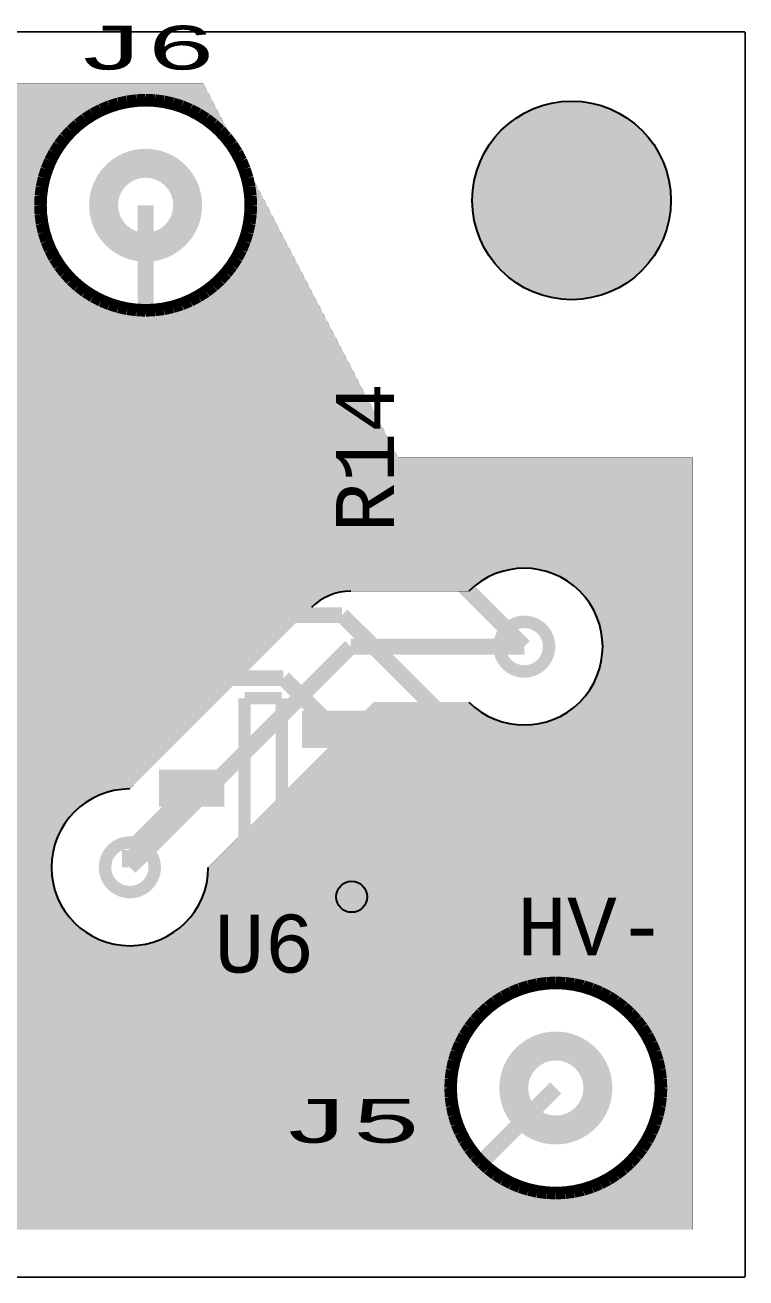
# Model space of a CAD drawing. Extents: x 0 to 100, y 0 to 20.
# Drawn here: x 88.48 to 100.09, y -0.01 to 20.18 of the extents above; entities that cross this region are included whole.
import ezdxf
from ezdxf.enums import TextEntityAlignment as Align

# ---------------------------------------------------------------- set-up
doc = ezdxf.new("R2010")
doc.units = 0
for name, color, linetype in [('KUPFERLAGE_OBEN', 3, 'CONTINUOUS'), ('KUPFERLAGE_UNTEN', 1, 'CONTINUOUS'), ('LEITERPLATTENUMRISS', 2, 'CONTINUOUS'), ('SIEBDRUCK_OBEN', 4, 'CONTINUOUS'), ('SIEBDRUCK_UNTEN', 6, 'CONTINUOUS')]:
    doc.layers.add(name, color=color, linetype=linetype)
doc.styles.add('MONOTxtStyle', font='monotxt')

msp = doc.modelspace()

# ---------------------------------------------------------------- hatches: boundary and pattern name
at = {"layer": 'KUPFERLAGE_OBEN'}
h = msp.add_hatch(color=255, dxfattribs=at)
edge = h.paths.add_edge_path()
edge.add_arc((97.282, 17.350666), 1.6, 0, 360)
h = msp.add_hatch(color=256, dxfattribs=at)
edge = h.paths.add_edge_path()
edge.add_arc((90.424, 17.272), 0.910082, 0, 360)
edge = h.paths.add_edge_path()
edge.add_arc((90.424, 17.272), 0.4445, 0, 360)
h = msp.add_hatch(color=256, dxfattribs=at)
edge = h.paths.add_edge_path()
edge.add_arc((96.52, 10.16), 0.5, 0, 360)
edge = h.paths.add_edge_path()
edge.add_arc((96.52, 10.16), 0.3, 0, 360)
h = msp.add_hatch(color=256, dxfattribs=at)
edge = h.paths.add_edge_path()
edge.add_arc((90.17, 6.604), 0.5, 0, 360)
edge = h.paths.add_edge_path()
edge.add_arc((90.17, 6.604), 0.3, 0, 360)
h = msp.add_hatch(color=256, dxfattribs=at)
edge = h.paths.add_edge_path()
edge.add_arc((97.028, 3.048), 0.910082, 0, 360)
edge = h.paths.add_edge_path()
edge.add_arc((97.028, 3.048), 0.4445, 0, 360)
at = {"layer": 'KUPFERLAGE_UNTEN'}
h = msp.add_hatch(color=1, dxfattribs=at)
h.paths.add_polyline_path([(99.233675, 0.766325), (99.233675, 13.208), (94.488, 13.208), (91.354649, 19.233675), (71.73458, 19.233675), (71.233675, 18.131686), (71.233675, 18.131684), (69.342, 13.97), (63.5, 13.97), (60.868162, 19.233675), (29.647675, 19.233675), (27.686, 17.272), (27.686, 2.794), (29.713675, 0.766325)])
edge = h.paths.add_edge_path()
edge.add_arc((90.17, 6.604), 1.262635, 90.072045, 359.928046, ccw=False)
edge.add_line((90.168412, 7.866634), (93.093889, 10.792111))
edge.add_arc((93.725999, 10.16), 0.893939, 89.961453, 135, ccw=False)
edge.add_line((93.726601, 11.053939), (95.628305, 11.053939))
edge.add_arc((96.52, 10.16), 1.262635, 225.071999, 134.928001, ccw=False)
edge.add_line((95.628305, 9.266061), (94.096281, 9.266061))
edge.add_line((94.096281, 9.266061), (91.432634, 6.602414))
edge = h.paths.add_edge_path()
edge.add_arc((48.14, 10.534), 1.262635, 200.769496, 249.230504, ccw=False)
edge.add_line((46.959418, 10.086258), (47.692258, 10.086258))
edge.add_line((47.692258, 10.086258), (47.692258, 9.353418))
edge = h.paths.add_edge_path()
edge.add_line((47.692258, 11.714582), (47.692258, 10.981742))
edge.add_line((47.692258, 10.981742), (46.959418, 10.981742))
edge.add_arc((48.14, 10.534), 1.262635, 110.769496, 159.230504, ccw=False)
edge = h.paths.add_edge_path()
edge.add_arc((71.374, 6.35), 1.262635, 0.071954, 269.927955, ccw=False)
edge.add_line((72.636634, 6.351586), (72.760281, 6.227939))
edge.add_line((72.760281, 6.227939), (79.590688, 6.227939))
edge.add_arc((80.482383, 5.334), 1.262635, 225.071999, 134.928001, ccw=False)
edge.add_line((79.590688, 4.440061), (72.390803, 4.440061))
edge.add_arc((72.389999, 5.334), 0.893939, 225, 270.051481, ccw=False)
edge.add_line((71.757889, 4.701889), (71.372412, 5.087366))
edge = h.paths.add_edge_path()
edge.add_arc((97.028, 3.048), 1.672717, 0, 360)
edge = h.paths.add_edge_path()
edge.add_arc((34.135851, 8.128), 1.262635, 0.071938, 269.92794, ccw=False)
edge.add_line((35.398485, 8.129585), (38.570132, 4.957939))
edge.add_line((38.570132, 4.957939), (39.909305, 4.957939))
edge.add_arc((40.801, 4.064), 1.262635, 98.628399, 134.928001, ccw=False)
edge.add_line((40.611573, 5.312345), (36.264551, 9.659366))
edge.add_arc((36.266139, 10.922), 1.262635, 0.071954, 269.927955, ccw=False)
edge.add_line((37.528773, 10.923586), (41.616232, 6.836126))
edge.add_arc((42.394667, 5.842), 1.262635, 247.129364, 128.062149, ccw=False)
edge.add_arc((40.801, 4.064), 1.262635, 315.559238, 29.12926, ccw=False)
edge.add_line((41.702489, 3.179939), (42.809717, 3.179939))
edge.add_line((42.809717, 3.179939), (43.810061, 4.180283))
edge.add_line((43.810061, 4.180283), (43.810061, 8.436326))
edge.add_arc((44.704, 9.328021), 1.262635, 315.071999, 224.928001, ccw=False)
edge.add_line((45.597939, 8.436326), (45.597939, 3.81))
edge.add_arc((44.704, 3.81), 0.893939, 314.927935, 0, ccw=False)
edge.add_line((45.335315, 3.177095), (43.812905, 1.654685))
edge.add_arc((43.18, 2.286), 0.893939, 278.981182, 315.072065, ccw=False)
edge.add_arc((43.179999, 2.286), 0.893939, 269.962869, 278.98126, ccw=False)
edge.add_line((43.179419, 1.392061), (41.277695, 1.392061))
edge.add_arc((40.386, 2.286), 1.262635, 135.559238, 314.928001, ccw=False)
edge.add_line((39.484511, 3.170061), (38.200783, 3.170061))
edge.add_arc((38.199851, 4.064), 0.893939, 225.000007, 270.059762, ccw=False)
edge.add_line((37.567741, 3.431889), (34.134263, 6.865366))
edge = h.paths.add_edge_path()
edge.add_arc((29.972, 3.81), 0.3, 0, 360)
edge = h.paths.add_edge_path()
edge.add_arc((29.972, 3.81), 1.262635, 200.769496, 249.230504, ccw=False)
edge.add_line((28.791418, 3.362258), (29.524258, 3.362258))
edge.add_line((29.524258, 3.362258), (29.524258, 2.629418))
edge = h.paths.add_edge_path()
edge.add_arc((29.972, 3.81), 1.262635, 290.769496, 339.230504, ccw=False)
edge.add_line((30.419742, 2.629418), (30.419742, 3.362258))
edge.add_line((30.419742, 3.362258), (31.152582, 3.362258))
edge = h.paths.add_edge_path()
edge.add_arc((29.972, 3.81), 1.262635, 110.769496, 159.230504, ccw=False)
edge.add_line((29.524258, 4.990582), (29.524258, 4.257742))
edge.add_line((29.524258, 4.257742), (28.791418, 4.257742))
edge = h.paths.add_edge_path()
edge.add_arc((29.972, 3.81), 1.262635, 20.769496, 69.230504, ccw=False)
edge.add_line((31.152582, 4.257742), (30.419742, 4.257742))
edge.add_line((30.419742, 4.257742), (30.419742, 4.990582))
edge = h.paths.add_edge_path()
edge.add_arc((43.942, 13.716), 1.262635, 239.271696, 120.728304, ccw=False)
edge.add_line((43.296834, 12.630639), (30.109166, 12.630639))
edge.add_arc((29.464, 13.716), 1.262635, 59.271696, 300.728304, ccw=False)
edge.add_line((30.109166, 14.801361), (43.296834, 14.801361))
edge = h.paths.add_edge_path()
edge.add_arc((39.316, 17.272), 1.462635, 0, 360)
edge = h.paths.add_edge_path()
edge.add_arc((83.566, 11.086697), 1.262635, 200.769496, 249.230504, ccw=False)
edge.add_line((82.385418, 10.638955), (83.118258, 10.638955))
edge.add_line((83.118258, 10.638955), (83.118258, 9.906115))
edge = h.paths.add_edge_path()
edge.add_arc((83.566, 11.086697), 1.262635, 290.769496, 339.230504, ccw=False)
edge.add_line((84.013742, 9.906115), (84.013742, 10.638955))
edge.add_line((84.013742, 10.638955), (84.746582, 10.638955))
edge = h.paths.add_edge_path()
edge.add_arc((83.566, 11.086697), 1.262635, 110.769496, 159.230504, ccw=False)
edge.add_line((83.118258, 12.267279), (83.118258, 11.534439))
edge.add_line((83.118258, 11.534439), (82.385418, 11.534439))
edge = h.paths.add_edge_path()
edge.add_arc((83.566, 11.086697), 0.3, 0, 360)
edge = h.paths.add_edge_path()
edge.add_arc((83.566, 11.086697), 1.262635, 20.769496, 69.230504, ccw=False)
edge.add_line((84.746582, 11.534439), (84.013742, 11.534439))
edge.add_line((84.013742, 11.534439), (84.013742, 12.267279))
edge = h.paths.add_edge_path()
edge.add_arc((74.168, 17.272), 1.672717, 200.769538, 249.230462, ccw=False)
edge.add_line((72.603986, 16.678838), (73.574838, 16.678838))
edge.add_line((73.574838, 16.678838), (73.574838, 15.707986))
edge = h.paths.add_edge_path()
edge.add_arc((74.168, 17.272), 1.672717, 290.769538, 339.230462, ccw=False)
edge.add_line((74.761162, 15.707986), (74.761162, 16.678838))
edge.add_line((74.761162, 16.678838), (75.732014, 16.678838))
edge = h.paths.add_edge_path()
edge.add_arc((78.232, 17.272), 1.672717, 0, 360)
edge = h.paths.add_edge_path()
edge.add_arc((82.296, 17.272), 1.672717, 0, 360)
edge = h.paths.add_edge_path()
edge.add_arc((86.36, 17.272), 1.672717, 200.769538, 249.230462, ccw=False)
edge.add_line((84.795986, 16.678838), (85.766838, 16.678838))
edge.add_line((85.766838, 16.678838), (85.766838, 15.707986))
edge = h.paths.add_edge_path()
edge.add_arc((86.36, 17.272), 1.672717, 290.769538, 339.230462, ccw=False)
edge.add_line((86.953162, 15.707986), (86.953162, 16.678838))
edge.add_line((86.953162, 16.678838), (87.924014, 16.678838))
edge = h.paths.add_edge_path()
edge.add_arc((90.424, 17.272), 1.672717, 0, 360)
edge = h.paths.add_edge_path()
edge.add_arc((74.168, 17.272), 1.672717, 110.769538, 159.230462, ccw=False)
edge.add_line((73.574838, 18.836014), (73.574838, 17.865162))
edge.add_line((73.574838, 17.865162), (72.603986, 17.865162))
edge = h.paths.add_edge_path()
edge.add_arc((74.168, 17.272), 0.4445, 0, 360)
edge = h.paths.add_edge_path()
edge.add_arc((74.168, 17.272), 1.672717, 20.769538, 69.230462, ccw=False)
edge.add_line((75.732014, 17.865162), (74.761162, 17.865162))
edge.add_line((74.761162, 17.865162), (74.761162, 18.836014))
edge = h.paths.add_edge_path()
edge.add_arc((86.36, 17.272), 1.672717, 110.769538, 159.230462, ccw=False)
edge.add_line((85.766838, 18.836014), (85.766838, 17.865162))
edge.add_line((85.766838, 17.865162), (84.795986, 17.865162))
edge = h.paths.add_edge_path()
edge.add_arc((86.36, 17.272), 0.4445, 0, 360)
edge = h.paths.add_edge_path()
edge.add_arc((86.36, 17.272), 1.672717, 20.769538, 69.230462, ccw=False)
edge.add_line((87.924014, 17.865162), (86.953162, 17.865162))
edge.add_line((86.953162, 17.865162), (86.953162, 18.836014))
edge = h.paths.add_edge_path()
edge.add_arc((67.31, 5.842), 1.262635, 290.769496, 339.230504, ccw=False)
edge.add_line((67.757742, 4.661418), (67.757742, 5.394258))
edge.add_line((67.757742, 5.394258), (68.490582, 5.394258))
edge = h.paths.add_edge_path()
edge.add_arc((67.31, 5.842), 0.3, 0, 360)
edge = h.paths.add_edge_path()
edge.add_arc((67.31, 5.842), 1.262635, 200.769496, 249.230504, ccw=False)
edge.add_line((66.129418, 5.394258), (66.862258, 5.394258))
edge.add_line((66.862258, 5.394258), (66.862258, 4.661418))
edge = h.paths.add_edge_path()
edge.add_arc((67.31, 5.842), 1.262635, 20.769496, 69.230504, ccw=False)
edge.add_line((68.490582, 6.289742), (67.757742, 6.289742))
edge.add_line((67.757742, 6.289742), (67.757742, 7.022582))
edge = h.paths.add_edge_path()
edge.add_arc((67.31, 5.842), 1.262635, 110.769496, 159.230504, ccw=False)
edge.add_line((66.862258, 7.022582), (66.862258, 6.289742))
edge.add_line((66.862258, 6.289742), (66.129418, 6.289742))
edge = h.paths.add_edge_path()
edge.add_arc((48.14, 10.534), 1.262635, 290.769496, 339.230504, ccw=False)
edge.add_line((48.587742, 9.353418), (48.587742, 10.086258))
edge.add_line((48.587742, 10.086258), (49.320582, 10.086258))
edge = h.paths.add_edge_path()
edge.add_arc((68.834, 10.16), 1.262635, 200.769496, 249.230504, ccw=False)
edge.add_line((67.653418, 9.712258), (68.386258, 9.712258))
edge.add_line((68.386258, 9.712258), (68.386258, 8.979418))
edge = h.paths.add_edge_path()
edge.add_arc((68.834, 10.16), 1.262635, 290.769496, 339.230504, ccw=False)
edge.add_line((69.281742, 8.979418), (69.281742, 9.712258))
edge.add_line((69.281742, 9.712258), (70.014582, 9.712258))
edge = h.paths.add_edge_path()
edge.add_arc((68.834, 10.16), 0.3, 0, 360)
edge = h.paths.add_edge_path()
edge.add_arc((48.14, 10.534), 0.3, 0, 360)
edge = h.paths.add_edge_path()
edge.add_arc((48.14, 10.534), 1.262635, 20.769496, 69.230504, ccw=False)
edge.add_line((49.320582, 10.981742), (48.587742, 10.981742))
edge.add_line((48.587742, 10.981742), (48.587742, 11.714582))
edge = h.paths.add_edge_path()
edge.add_arc((68.834, 10.16), 1.262635, 110.769496, 159.230504, ccw=False)
edge.add_line((68.386258, 11.340582), (68.386258, 10.607742))
edge.add_line((68.386258, 10.607742), (67.653418, 10.607742))
edge = h.paths.add_edge_path()
edge.add_arc((68.834, 10.16), 1.262635, 20.769496, 69.230504, ccw=False)
edge.add_line((70.014582, 10.607742), (69.281742, 10.607742))
edge.add_line((69.281742, 10.607742), (69.281742, 11.340582))
edge = h.paths.add_edge_path()
edge.add_arc((51.816, 17.272), 1.462635, 0, 360)
h = msp.add_hatch(color=255, dxfattribs=at)
edge = h.paths.add_edge_path()
edge.add_arc((97.282, 17.350666), 1.6, 0, 360)
h = msp.add_hatch(color=256, dxfattribs=at)
edge = h.paths.add_edge_path()
edge.add_arc((90.424, 17.272), 0.910082, 0, 360)
edge = h.paths.add_edge_path()
edge.add_arc((90.424, 17.272), 0.4445, 0, 360)
h = msp.add_hatch(color=256, dxfattribs=at)
edge = h.paths.add_edge_path()
edge.add_arc((96.52, 10.16), 0.5, 0, 360)
edge = h.paths.add_edge_path()
edge.add_arc((96.52, 10.16), 0.3, 0, 360)
h = msp.add_hatch(color=256, dxfattribs=at)
edge = h.paths.add_edge_path()
edge.add_arc((90.17, 6.604), 0.5, 0, 360)
edge = h.paths.add_edge_path()
edge.add_arc((90.17, 6.604), 0.3, 0, 360)
h = msp.add_hatch(color=256, dxfattribs=at)
edge = h.paths.add_edge_path()
edge.add_arc((97.028, 3.048), 0.910082, 0, 360)
edge = h.paths.add_edge_path()
edge.add_arc((97.028, 3.048), 0.4445, 0, 360)
at = {"layer": 'LEITERPLATTENUMRISS'}
h = msp.add_hatch(color=255, dxfattribs=at)
edge = h.paths.add_edge_path()
edge.add_arc((97.282, 17.350666), 1.6, 0, 360)
at = {"layer": 'SIEBDRUCK_OBEN'}
h = msp.add_hatch(color=255, dxfattribs=at)
edge = h.paths.add_edge_path()
edge.add_arc((97.282, 17.350666), 1.6, 0, 360)
at = {"layer": 'SIEBDRUCK_UNTEN'}
h = msp.add_hatch(color=255, dxfattribs=at)
edge = h.paths.add_edge_path()
edge.add_arc((97.282, 17.350666), 1.6, 0, 360)

# ---------------------------------------------------------------- linework, layer by layer
at = {"layer": 'KUPFERLAGE_OBEN', "color": 3}
for points, const_width in [([(100.076, 20.066), (0, 20.066)], 0.0254), ([(100.076, 0), (100.076, 20.066)], 0.0254), ([(90.424, 14.986), (90.424, 17.272)], 0.254), ([(91.402, 14.008), (90.424, 14.986)], 0.254), ([(91.402, 14.008), (92.456, 14.008)], 0.254), ([(92.456, 13.989), (92.71, 13.735)], 0.254), ([(88.646, 12.714), (87.122, 12.714)], 0.254), ([(88.646, 12.714), (90.692, 10.668)], 0.254), ([(94.234001, 12.446), (92.475, 12.446)], 0.254), ([(96.52, 10.16), (94.234001, 12.446)], 0.254), ([(90.692, 10.668), (93.5845, 10.668)], 0.254), ([(93.5845, 10.668), (95.25, 9.0025)], 0.254), ([(89.036382, 9.652), (88.138, 8.753618)], 0.254), ([(89.036382, 9.652), (92.642735, 9.652)], 0.254), ([(93.466, 8.828735), (92.642735, 9.652)], 0.254), ([(95.25, 9.0025), (95.25, 6.168)], 0.254), ([(91.166, 7.878735), (90.17, 6.882735)], 0.254), ([(90.17, 6.882735), (90.17, 6.604)], 0.254), ([(93.466, 6.928735), (91.363265, 4.826)], 0.254), ([(95.25, 6.168), (92.638, 3.556)], 0.254), ([(91.363265, 4.826), (87.122, 4.826)], 0.254), ([(92.638, 3.556), (79.248, 3.556)], 0.254), ([(95.504, 1.524), (97.028, 3.048)], 0.254), ([(66.04, 1.524), (95.504, 1.524)], 0.254), ([(0, 0), (100.076, 0)], 0.0254)]:
    msp.add_lwpolyline(points, dxfattribs=dict(at, const_width=const_width))
at = {"layer": 'KUPFERLAGE_OBEN', "color": 255}
msp.add_circle((97.282, 17.350666), 1.6, dxfattribs=at)
at = {"layer": 'KUPFERLAGE_OBEN'}
for points in [[(91.956, 14.483), (92.956, 14.483), (91.956, 13.533), (92.956, 13.533)], [(92.956, 11.933), (91.956, 11.933), (92.956, 12.883), (91.956, 12.883)], [(92.941, 8.528735), (92.941, 9.128735), (93.991, 8.528735), (93.991, 9.128735)], [(87.612, 9.066235), (88.612, 9.066235), (87.612, 8.116235), (88.612, 8.116235)], [(90.641, 7.578735), (90.641, 8.178735), (91.691, 7.578735), (91.691, 8.178735)], [(88.612, 6.516235), (87.612, 6.516235), (88.612, 7.466235), (87.612, 7.466235)], [(92.941, 6.628735), (92.941, 7.228735), (93.991, 6.628735), (93.991, 7.228735)]]:
    msp.add_solid(points, dxfattribs=at)
at = {"layer": 'KUPFERLAGE_UNTEN', "color": 1}
for points, const_width in [([(99.233675, 0.766325), (99.233675, 13.208), (94.488, 13.208), (91.354649, 19.233675), (71.73458, 19.233675), (71.233675, 18.131686), (71.233675, 18.131684), (69.342, 13.97), (63.5, 13.97), (60.868162, 19.233675), (29.647675, 19.233675), (27.686, 17.272), (27.686, 2.794), (29.713675, 0.766325), (99.233675, 0.766325)], 0.00127), ([(93.726601, 11.053939), (95.628305, 11.053939)], 0.00127), ([(90.168412, 7.866634), (93.093889, 10.792111)], 0.00127), ([(90.17, 6.604), (93.726, 10.16)], 0.254), ([(93.726, 10.16), (96.52, 10.16)], 0.254), ([(95.628305, 9.266061), (94.096281, 9.266061), (91.432634, 6.602414)], 0.00127)]:
    msp.add_lwpolyline(points, dxfattribs=dict(at, const_width=const_width))
for centre in [(90.424, 17.272), (97.028, 3.048)]:
    msp.add_circle(centre, 1.672717, dxfattribs=at)
at = {"layer": 'KUPFERLAGE_UNTEN', "color": 255}
msp.add_circle((97.282, 17.350666), 1.6, dxfattribs=at)
at = {"layer": 'KUPFERLAGE_UNTEN', "color": 1}
for centre, radius, start, end in [((96.52, 10.16), 1.262635, 225.071999, 134.928001), ((93.725999, 10.16), 0.893939, 89.961453, 135), ((90.17, 6.604), 1.262635, 90.072045, 359.928046)]:
    msp.add_arc(centre, radius, start, end, dxfattribs=at)
at = {"layer": 'LEITERPLATTENUMRISS', "color": 2, "const_width": 0.000001}
for points in [[(100, 20), (0, 20)], [(100, 0), (100, 20)], [(0, 0), (100, 0)]]:
    msp.add_lwpolyline(points, dxfattribs=at)
at = {"layer": 'LEITERPLATTENUMRISS', "color": 255}
msp.add_circle((97.282, 17.350666), 1.6, dxfattribs=at)
at = {"layer": 'SIEBDRUCK_OBEN', "color": 4}
for points, const_width in [([(89.985733, 18.907634), (89.844846, 18.863212)], 0.2032), ([(90.129955, 18.939607), (89.985733, 18.907634)], 0.2032), ([(90.276416, 18.958889), (90.129955, 18.939607)], 0.2032), ([(90.424, 18.965333), (90.276416, 18.958889)], 0.2032), ([(90.571583, 18.958889), (90.424, 18.965333)], 0.2032), ([(90.424, 18.965333), (90.424, 18.965333)], 0.2032), ([(90.718044, 18.939607), (90.571583, 18.958889)], 0.2032), ([(90.862266, 18.907634), (90.718044, 18.939607)], 0.2032), ([(91.003153, 18.863212), (90.862266, 18.907634)], 0.2032), ([(89.577333, 18.738469), (89.452744, 18.659097)], 0.2032), ([(89.708366, 18.80668), (89.577333, 18.738469)], 0.2032), ([(89.844846, 18.863212), (89.708366, 18.80668)], 0.2032), ([(91.139633, 18.80668), (91.003153, 18.863212)], 0.2032), ([(91.270666, 18.738469), (91.139633, 18.80668)], 0.2032), ([(91.395255, 18.659097), (91.270666, 18.738469)], 0.2032), ([(89.335546, 18.569168), (89.226632, 18.469367)], 0.2032), ([(89.452744, 18.659097), (89.335546, 18.569168)], 0.2032), ([(91.512453, 18.569168), (91.395255, 18.659097)], 0.2032), ([(91.621367, 18.469367), (91.512453, 18.569168)], 0.2032), ([(89.126831, 18.360453), (89.036902, 18.243255)], 0.2032), ([(89.226632, 18.469367), (89.126831, 18.360453)], 0.2032), ([(91.721168, 18.360453), (91.621367, 18.469367)], 0.2032), ([(91.811097, 18.243255), (91.721168, 18.360453)], 0.2032), ([(88.95753, 18.118666), (88.889319, 17.987633)], 0.2032), ([(89.036902, 18.243255), (88.95753, 18.118666)], 0.2032), ([(91.890469, 18.118666), (91.811097, 18.243255)], 0.2032), ([(91.95868, 17.987633), (91.890469, 18.118666)], 0.2032), ([(88.889319, 17.987633), (88.832787, 17.851153)], 0.2032), ([(92.015212, 17.851153), (91.95868, 17.987633)], 0.2032), ([(88.788365, 17.710266), (88.756392, 17.566044)], 0.2032), ([(88.832787, 17.851153), (88.788365, 17.710266)], 0.2032), ([(92.059634, 17.710266), (92.015212, 17.851153)], 0.2032), ([(92.091607, 17.566044), (92.059634, 17.710266)], 0.2032), ([(88.756392, 17.566044), (88.73711, 17.419583)], 0.2032), ([(92.110889, 17.419583), (92.091607, 17.566044)], 0.2032), ([(88.73711, 17.419583), (88.730667, 17.272)], 0.2032), ([(88.730667, 17.272), (88.73711, 17.124416)], 0.2032), ([(92.117333, 17.271999), (92.110889, 17.419583)], 0.2032), ([(92.110889, 17.124416), (92.117333, 17.271999)], 0.2032), ([(88.73711, 17.124416), (88.756392, 16.977955)], 0.2032), ([(92.091607, 16.977955), (92.110889, 17.124416)], 0.2032), ([(88.756392, 16.977955), (88.788365, 16.833733)], 0.2032), ([(92.059634, 16.833733), (92.091607, 16.977955)], 0.2032), ([(88.788365, 16.833733), (88.832787, 16.692846)], 0.2032), ([(88.832787, 16.692846), (88.889319, 16.556366)], 0.2032), ([(91.95868, 16.556366), (92.015212, 16.692846)], 0.2032), ([(92.015212, 16.692846), (92.059634, 16.833733)], 0.2032), ([(88.889319, 16.556366), (88.95753, 16.425333)], 0.2032), ([(91.890469, 16.425333), (91.95868, 16.556366)], 0.2032), ([(88.95753, 16.425333), (89.036902, 16.300744)], 0.2032), ([(89.036902, 16.300744), (89.126831, 16.183546)], 0.2032), ([(91.721168, 16.183546), (91.811097, 16.300744)], 0.2032), ([(91.811097, 16.300744), (91.890469, 16.425333)], 0.2032), ([(89.126831, 16.183546), (89.226632, 16.074632)], 0.2032), ([(89.226632, 16.074632), (89.335546, 15.974831)], 0.2032), ([(91.512453, 15.974831), (91.621367, 16.074632)], 0.2032), ([(91.621367, 16.074632), (91.721168, 16.183546)], 0.2032), ([(89.335546, 15.974831), (89.452744, 15.884902)], 0.2032), ([(89.452744, 15.884902), (89.577333, 15.80553)], 0.2032), ([(91.270666, 15.80553), (91.395255, 15.884902)], 0.2032), ([(91.395255, 15.884902), (91.512453, 15.974831)], 0.2032), ([(89.577333, 15.80553), (89.708366, 15.737319)], 0.2032), ([(89.708366, 15.737319), (89.844846, 15.680787)], 0.2032), ([(89.844846, 15.680787), (89.985733, 15.636365)], 0.2032), ([(90.862266, 15.636365), (91.003153, 15.680787)], 0.2032), ([(91.003153, 15.680787), (91.139633, 15.737319)], 0.2032), ([(91.139633, 15.737319), (91.270666, 15.80553)], 0.2032), ([(89.985733, 15.636365), (90.129955, 15.604392)], 0.2032), ([(90.129955, 15.604392), (90.276416, 15.58511)], 0.2032), ([(90.276416, 15.58511), (90.424, 15.578667)], 0.2032), ([(90.424, 15.578667), (90.571583, 15.58511)], 0.2032), ([(90.424, 15.578667), (90.424, 15.578667)], 0.2032), ([(90.571583, 15.58511), (90.718044, 15.604392)], 0.2032), ([(90.718044, 15.604392), (90.862266, 15.636365)], 0.2032), ([(91.956, 13.20801), (92.956, 13.20801)], 0.2032), ([(91.956, 13.20799), (91.956, 13.20801)], 0.2032), ([(92.956, 13.20799), (91.956, 13.20799)], 0.2032), ([(92.956, 13.20801), (92.956, 13.20799)], 0.2032), ([(92.016, 6.428735), (92.016, 9.328735)], 0.2), ([(92.016, 9.328735), (92.616, 9.328735)], 0.2), ([(92.616, 9.328735), (92.616, 6.428735)], 0.2), ([(87.612, 7.791245), (88.612, 7.791245)], 0.2032), ([(88.612, 7.791225), (87.612, 7.791225)], 0.2032), ([(88.612, 7.791245), (88.612, 7.791225)], 0.2032), ([(92.616, 6.428735), (92.016, 6.428735)], 0.2), ([(96.312366, 4.58268), (96.181333, 4.514469)], 0.2032), ([(96.448846, 4.639212), (96.312366, 4.58268)], 0.2032), ([(96.589733, 4.683634), (96.448846, 4.639212)], 0.2032), ([(96.733955, 4.715607), (96.589733, 4.683634)], 0.2032), ([(96.880416, 4.734889), (96.733955, 4.715607)], 0.2032), ([(97.028, 4.741333), (96.880416, 4.734889)], 0.2032), ([(97.175583, 4.734889), (97.028, 4.741333)], 0.2032), ([(97.028, 4.741333), (97.028, 4.741333)], 0.2032), ([(97.322044, 4.715607), (97.175583, 4.734889)], 0.2032), ([(97.466266, 4.683634), (97.322044, 4.715607)], 0.2032), ([(97.607153, 4.639212), (97.466266, 4.683634)], 0.2032), ([(97.743633, 4.58268), (97.607153, 4.639212)], 0.2032), ([(97.874666, 4.514469), (97.743633, 4.58268)], 0.2032), ([(95.939546, 4.345168), (95.830632, 4.245367)], 0.2032), ([(96.056744, 4.435097), (95.939546, 4.345168)], 0.2032), ([(96.181333, 4.514469), (96.056744, 4.435097)], 0.2032), ([(97.999255, 4.435097), (97.874666, 4.514469)], 0.2032), ([(98.116453, 4.345168), (97.999255, 4.435097)], 0.2032), ([(98.225367, 4.245367), (98.116453, 4.345168)], 0.2032), ([(95.830632, 4.245367), (95.730831, 4.136453)], 0.2032), ([(98.325168, 4.136453), (98.225367, 4.245367)], 0.2032), ([(95.640902, 4.019255), (95.56153, 3.894666)], 0.2032), ([(95.730831, 4.136453), (95.640902, 4.019255)], 0.2032), ([(98.415097, 4.019255), (98.325168, 4.136453)], 0.2032), ([(98.494469, 3.894666), (98.415097, 4.019255)], 0.2032), ([(95.493319, 3.763633), (95.436787, 3.627153)], 0.2032), ([(95.56153, 3.894666), (95.493319, 3.763633)], 0.2032), ([(98.56268, 3.763633), (98.494469, 3.894666)], 0.2032), ([(98.619212, 3.627153), (98.56268, 3.763633)], 0.2032), ([(95.436787, 3.627153), (95.392365, 3.486266)], 0.2032), ([(98.663634, 3.486266), (98.619212, 3.627153)], 0.2032), ([(95.360392, 3.342044), (95.34111, 3.195583)], 0.2032), ([(95.392365, 3.486266), (95.360392, 3.342044)], 0.2032), ([(98.695607, 3.342044), (98.663634, 3.486266)], 0.2032), ([(98.714889, 3.195583), (98.695607, 3.342044)], 0.2032), ([(95.34111, 3.195583), (95.334667, 3.048)], 0.2032), ([(98.721333, 3.047999), (98.714889, 3.195583)], 0.2032), ([(95.334667, 3.048), (95.34111, 2.900416)], 0.2032), ([(98.714889, 2.900416), (98.721333, 3.047999)], 0.2032), ([(95.34111, 2.900416), (95.360392, 2.753955)], 0.2032), ([(95.360392, 2.753955), (95.392365, 2.609733)], 0.2032), ([(98.663634, 2.609733), (98.695607, 2.753955)], 0.2032), ([(98.695607, 2.753955), (98.714889, 2.900416)], 0.2032), ([(95.392365, 2.609733), (95.436787, 2.468846)], 0.2032), ([(98.619212, 2.468846), (98.663634, 2.609733)], 0.2032), ([(95.436787, 2.468846), (95.493319, 2.332366)], 0.2032), ([(95.493319, 2.332366), (95.56153, 2.201333)], 0.2032), ([(98.494469, 2.201333), (98.56268, 2.332366)], 0.2032), ([(98.56268, 2.332366), (98.619212, 2.468846)], 0.2032), ([(95.56153, 2.201333), (95.640902, 2.076744)], 0.2032), ([(98.415097, 2.076744), (98.494469, 2.201333)], 0.2032), ([(95.640902, 2.076744), (95.730831, 1.959546)], 0.2032), ([(95.730831, 1.959546), (95.830632, 1.850632)], 0.2032), ([(98.225367, 1.850632), (98.325168, 1.959546)], 0.2032), ([(98.325168, 1.959546), (98.415097, 2.076744)], 0.2032), ([(95.830632, 1.850632), (95.939546, 1.750831)], 0.2032), ([(95.939546, 1.750831), (96.056744, 1.660902)], 0.2032), ([(97.999255, 1.660902), (98.116453, 1.750831)], 0.2032), ([(98.116453, 1.750831), (98.225367, 1.850632)], 0.2032), ([(96.056744, 1.660902), (96.181333, 1.58153)], 0.2032), ([(96.181333, 1.58153), (96.312366, 1.513319)], 0.2032), ([(97.743633, 1.513319), (97.874666, 1.58153)], 0.2032), ([(97.874666, 1.58153), (97.999255, 1.660902)], 0.2032), ([(96.312366, 1.513319), (96.448846, 1.456787)], 0.2032), ([(96.448846, 1.456787), (96.589733, 1.412365)], 0.2032), ([(96.589733, 1.412365), (96.733955, 1.380392)], 0.2032), ([(96.733955, 1.380392), (96.880416, 1.36111)], 0.2032), ([(96.880416, 1.36111), (97.028, 1.354667)], 0.2032), ([(97.028, 1.354667), (97.175583, 1.36111)], 0.2032), ([(97.028, 1.354667), (97.028, 1.354667)], 0.2032), ([(97.175583, 1.36111), (97.322044, 1.380392)], 0.2032), ([(97.322044, 1.380392), (97.466266, 1.412365)], 0.2032), ([(97.466266, 1.412365), (97.607153, 1.456787)], 0.2032), ([(97.607153, 1.456787), (97.743633, 1.513319)], 0.2032)]:
    msp.add_lwpolyline(points, dxfattribs=dict(at, const_width=const_width))
at = {"layer": 'SIEBDRUCK_OBEN', "color": 255}
msp.add_circle((97.282, 17.350666), 1.6, dxfattribs=at)
at = {"layer": 'SIEBDRUCK_OBEN', "color": 4}
msp.add_circle((93.741, 6.128735), 0.25, dxfattribs=at)
at = {"layer": 'SIEBDRUCK_UNTEN', "color": 255}
msp.add_circle((97.282, 17.350666), 1.6, dxfattribs=at)

# ---------------------------------------------------------------- texts
at = {"layer": 'KUPFERLAGE_OBEN', "style": 'MONOTxtStyle', "width": 0.995556}
msp.add_text('HV-', height=0.933333, dxfattribs=at).set_placement((97.61, 5.65), align=Align.MIDDLE_CENTER)
at = {"layer": 'SIEBDRUCK_OBEN', "style": 'MONOTxtStyle', "width": 1.866667}
for s, p in [('J6', (90.424, 19.812)), ('J5', (93.726, 2.518833))]:
    msp.add_text(s, height=0.705555, dxfattribs=at).set_placement(p, align=Align.MIDDLE_CENTER)
at = {"layer": 'SIEBDRUCK_OBEN', "style": 'MONOTxtStyle', "width": 0.995556}
msp.add_text('R14', height=0.933333, rotation=90, dxfattribs=at).set_placement((93.956, 13.204), align=Align.MIDDLE_CENTER)
msp.add_text('U6', height=0.933333, dxfattribs=at).set_placement((92.336, 5.842), align=Align.TOP_CENTER)

doc.saveas('drawing.dxf')
